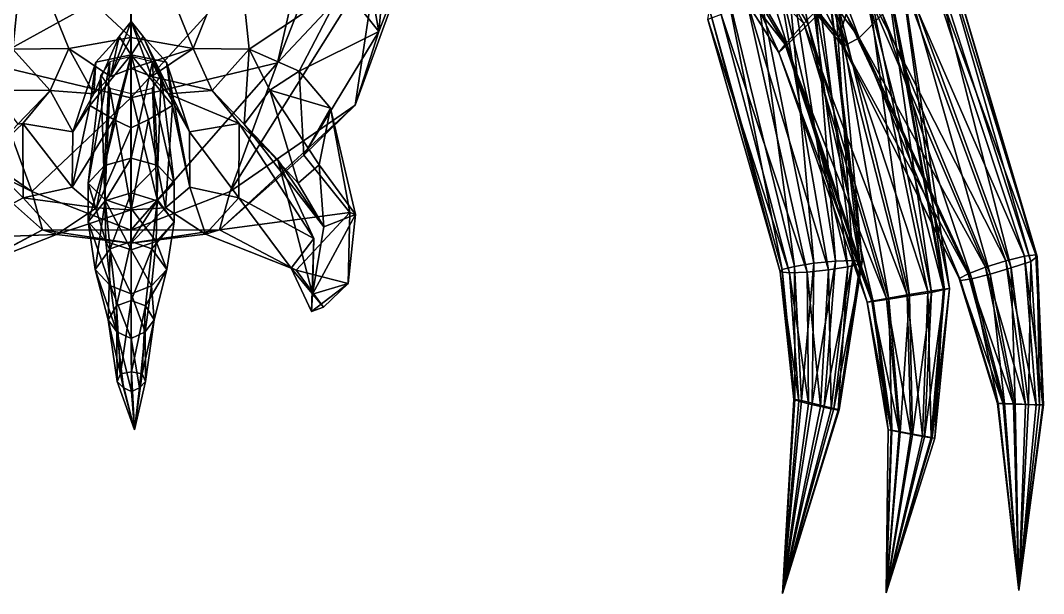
# Model space of a CAD drawing. Extents: x -86 to 86, y 0 to 86.
# Drawn here: x -5.8 to 47.6, y 0 to 30 of the extents above; entities that cross this region are included whole.
import ezdxf

# ---------------------------------------------------------------- set-up
doc = ezdxf.new("R2010")
doc.units = 0

msp = doc.modelspace()

# ---------------------------------------------------------------- linework, layer by layer
at = {"color": 1}
for points in [[(9.627594, 36.504295, 11.894981), (14.412962, 45.040665, 18.032032), (7.639225, 27.75444, 26.307945)], [(14.412962, 45.040665, 18.032032), (12.859717, 33.324265, 31.478386), (7.639225, 27.75444, 26.307945)], [(-7.64535, 27.754784, 26.308624), (-9.635082, 36.505661, 11.895325), (-0.003063, 31.98484, 10.022373)], [(-0.007829, 29.071396, 55.172684), (-0.005105, 36.517235, 55.363007), (-5.581054, 34.253761, 54.350777)], [(-0.005105, 36.517235, 55.363007), (-0.007829, 29.071396, 55.172684), (3.233486, 28.500763, 53.782524)], [(-0.003063, 31.98484, 10.022373), (9.627594, 36.504295, 11.894981), (-0.006468, 25.92337, 24.383583)], [(9.627594, 36.504295, 11.894981), (7.639225, 27.75444, 26.307945), (-0.006468, 25.92337, 24.383583)], [(5.56131, 34.253761, 54.352142), (-0.005105, 36.517235, 55.363007), (3.233486, 28.500763, 53.782524)], [(35.334694, 29.773438, -10.058725), (32.289234, 34.876465, -10.662388), (33.809944, 36.825829, -10.706649)], [(36.779339, 31.267044, -10.468316), (35.334694, 29.773438, -10.058725), (33.809944, 36.825829, -10.706649)], [(12.859717, 33.324265, 31.478386), (15.427236, 35.783508, 40.333786), (11.697679, 25.5383, 39.763153)], [(15.427236, 35.783508, 40.333786), (12.936324, 29.394165, 45.969658), (11.697679, 25.5383, 39.763153)], [(15.427236, 35.783508, 40.333786), (13.479382, 35.177124, 46.034348), (12.936324, 29.394165, 45.969658)], [(37.678604, 17.427895, -27.608332), (35.353214, 35.496956, -26.266121), (36.451328, 35.804855, -24.64559)], [(38.15456, 17.376736, -26.653549), (36.451328, 35.804855, -24.64559), (36.005219, 35.22718, -23.028059)], [(38.15456, 17.376736, -26.653549), (37.678604, 17.427895, -27.608332), (36.451328, 35.804855, -24.64559)], [(36.774094, 17.400002, -28.479265), (34.082767, 34.609283, -27.668501), (35.353214, 35.496956, -26.266121)], [(37.678604, 17.427895, -27.608332), (36.774094, 17.400002, -28.479265), (35.353214, 35.496956, -26.266121)], [(47.22522, 17.733818, 15.263123), (42.011753, 35.518158, 13.512199), (40.903469, 34.944229, 14.773724)], [(47.293747, 17.640167, 14.201384), (41.940067, 34.914597, 11.626102), (42.011753, 35.518158, 13.512199)], [(47.22522, 17.733818, 15.263123), (47.293747, 17.640167, 14.201384), (42.011753, 35.518158, 13.512199)], [(13.479382, 35.177124, 46.034348), (12.303383, 32.853043, 47.25325), (12.936324, 29.394165, 45.969658)], [(35.110001, 29.811394, -4.296537), (32.268238, 34.993057, -4.196097), (31.194397, 33.599106, -5.492283)], [(34.25095, 28.684776, -8.874556), (31.373869, 33.639877, -9.254866), (32.289234, 34.876465, -10.662388)], [(35.110001, 29.811394, -4.296537), (36.514576, 31.293633, -3.502551), (32.268238, 34.993057, -4.196097)], [(35.334694, 29.773438, -10.058725), (34.25095, 28.684776, -8.874556), (32.289234, 34.876465, -10.662388)], [(38.012318, 29.058861, 10.31241), (34.701954, 33.534279, 8.902645), (35.804432, 34.892586, 7.767874)], [(38.058716, 17.256302, -25.597281), (36.005219, 35.22718, -23.028059), (35.164825, 34.062515, -21.611168)], [(39.229656, 30.295746, 9.446312), (38.012318, 29.058861, 10.31241), (35.804432, 34.892586, 7.767874)], [(38.058716, 17.256302, -25.597281), (38.15456, 17.376736, -26.653549), (36.005219, 35.22718, -23.028059)], [(46.629433, 17.649612, 16.144794), (40.903469, 34.944229, 14.773724), (39.648521, 33.706627, 15.755428)], [(46.629433, 17.649612, 16.144794), (47.22522, 17.733818, 15.263123), (40.903469, 34.944229, 14.773724)], [(46.967236, 17.38707, 13.015308), (41.698444, 33.720123, 9.928019), (41.940067, 34.914597, 11.626102)], [(47.293747, 17.640167, 14.201384), (46.967236, 17.38707, 13.015308), (41.940067, 34.914597, 11.626102)], [(-11.100824, 31.7397, 52.257202), (-6.178927, 28.462631, 52.511536), (-5.581054, 34.253761, 54.350777)], [(-6.178927, 28.462631, 52.511536), (-3.241655, 28.500084, 53.78627), (-5.581054, 34.253761, 54.350777)], [(-3.241655, 28.500084, 53.78627), (-0.007829, 29.071396, 55.172684), (-5.581054, 34.253761, 54.350777)], [(5.56131, 34.253761, 54.352142), (3.233486, 28.500763, 53.782524), (6.167695, 28.46093, 52.512894)], [(5.56131, 34.253761, 54.352142), (6.167695, 28.46093, 52.512894), (11.065417, 31.737656, 52.25209)], [(35.636467, 17.284431, -28.32688), (32.465412, 33.166695, -27.602396), (34.082767, 34.609283, -27.668501)], [(36.774094, 17.400002, -28.479265), (35.636467, 17.284431, -28.32688), (34.082767, 34.609283, -27.668501)], [(42.722118, 15.96793, -6.833752), (39.913616, 34.369522, -6.983901), (39.145348, 33.90403, -5.453469)], [(42.466076, 15.911507, -7.869134), (39.211216, 33.864227, -8.766625), (39.913616, 34.369522, -6.983901)], [(42.722118, 15.96793, -6.833752), (42.466076, 15.911507, -7.869134), (39.913616, 34.369522, -6.983901)], [(37.418777, 17.097298, -24.716274), (35.164825, 34.062515, -21.611168), (33.709816, 32.547554, -20.771526)], [(37.418777, 17.097298, -24.716274), (38.058716, 17.256302, -25.597281), (35.164825, 34.062515, -21.611168)], [(42.401119, 15.930763, -5.816414), (39.145348, 33.90403, -5.453469), (38.059361, 32.814987, -4.14775)], [(45.664829, 17.409306, 16.616777), (39.648521, 33.706627, 15.755428), (38.213875, 31.973648, 15.991493)], [(41.776886, 15.758598, -8.907922), (38.315117, 32.790405, -10.319869), (39.211216, 33.864227, -8.766625)], [(42.401119, 15.930763, -5.816414), (42.722118, 15.96793, -6.833752), (39.145348, 33.90403, -5.453469)], [(42.466076, 15.911507, -7.869134), (41.776886, 15.758598, -8.907922), (39.211216, 33.864227, -8.766625)], [(45.664829, 17.409306, 16.616777), (46.629433, 17.649612, 16.144794), (39.648521, 33.706627, 15.755428)], [(45.939865, 17.052505, 12.611134), (40.504635, 31.986488, 9.407804), (41.698444, 33.720123, 9.928019)], [(46.967236, 17.38707, 13.015308), (45.939865, 17.052505, 12.611134), (41.698444, 33.720123, 9.928019)], [(7.639225, 27.75444, 26.307945), (12.859717, 33.324265, 31.478386), (5.170444, 21.025993, 35.488152)], [(12.859717, 33.324265, 31.478386), (11.697679, 25.5383, 39.763153), (5.170444, 21.025993, 35.488152)], [(33.81673, 28.297333, -7.234831), (30.826031, 32.991547, -7.426178), (31.373869, 33.639877, -9.254866)], [(34.146652, 28.716263, -5.579104), (31.194397, 33.599106, -5.492283), (30.826031, 32.991547, -7.426178)], [(34.622059, 17.125858, -27.825207), (31.058855, 31.697678, -27.01145), (32.465412, 33.166695, -27.602396)], [(34.146652, 28.716263, -5.579104), (35.110001, 29.811394, -4.296537), (31.194397, 33.599106, -5.492283)], [(34.25095, 28.684776, -8.874556), (33.81673, 28.297333, -7.234831), (31.373869, 33.639877, -9.254866)], [(35.636467, 17.284431, -28.32688), (34.622059, 17.125858, -27.825207), (32.465412, 33.166695, -27.602396)], [(36.945724, 29.074585, 13.432348), (33.437904, 33.467422, 12.450687), (33.740795, 32.812088, 10.521034)], [(36.945724, 29.074585, 13.432348), (37.32708, 30.300079, 14.890108), (33.437904, 33.467422, 12.450687)], [(37.176991, 28.611496, 11.771671), (33.740795, 32.812088, 10.521034), (34.701954, 33.534279, 8.902645)], [(38.012318, 29.058861, 10.31241), (37.176991, 28.611496, 11.771671), (34.701954, 33.534279, 8.902645)], [(12.936324, 29.394165, 45.969658), (12.303383, 32.853043, 47.25325), (11.065417, 31.737656, 52.25209)], [(33.81673, 28.297333, -7.234831), (34.146652, 28.716263, -5.579104), (30.826031, 32.991547, -7.426178)], [(37.176991, 28.611496, 11.771671), (36.945724, 29.074585, 13.432348), (33.740795, 32.812088, 10.521034)], [(41.589756, 15.809048, -5.083033), (38.059361, 32.814987, -4.14775), (36.514576, 31.293633, -3.502551)], [(40.638878, 15.590397, -8.994061), (36.779339, 31.267044, -10.468316), (38.315117, 32.790405, -10.319869)], [(41.589756, 15.809048, -5.083033), (42.401119, 15.930763, -5.816414), (38.059361, 32.814987, -4.14775)], [(41.776886, 15.758598, -8.907922), (40.638878, 15.590397, -8.994061), (38.315117, 32.790405, -10.319869)], [(36.399971, 16.9422, -24.261278), (33.709816, 32.547554, -20.771526), (32.083637, 31.201614, -21.358267)], [(36.399971, 16.9422, -24.261278), (37.418777, 17.097298, -24.716274), (33.709816, 32.547554, -20.771526)], [(-0.006468, 25.92337, 24.383583), (-7.64535, 27.754784, 26.308624), (-0.003063, 31.98484, 10.022373)], [(11.065417, 31.737656, 52.25209), (6.167695, 28.46093, 52.512894), (8.780835, 27.314552, 48.28727)], [(12.936324, 29.394165, 45.969658), (11.065417, 31.737656, 52.25209), (8.780835, 27.314552, 48.28727)], [(33.976479, 16.961433, -26.952932), (30.194481, 30.544746, -25.713161), (31.058855, 31.697678, -27.01145)], [(34.622059, 17.125858, -27.825207), (33.976479, 16.961433, -26.952932), (31.058855, 31.697678, -27.01145)], [(44.591972, 17.075172, 16.536928), (38.213875, 31.973648, 15.991493), (37.32708, 30.300079, 14.890108)], [(44.591972, 17.075172, 16.536928), (45.664829, 17.409306, 16.616777), (38.213875, 31.973648, 15.991493)], [(44.847752, 16.718197, 12.574173), (39.229656, 30.295746, 9.446312), (40.504635, 31.986488, 9.407804)], [(45.939865, 17.052505, 12.611134), (44.847752, 16.718197, 12.574173), (40.504635, 31.986488, 9.407804)], [(35.281593, 16.829937, -24.341585), (32.083637, 31.201614, -21.358267), (30.804728, 30.269844, -22.484556)], [(35.281593, 16.829937, -24.341585), (36.399971, 16.9422, -24.261278), (32.083637, 31.201614, -21.358267)], [(40.502571, 15.633682, -4.845722), (36.514576, 31.293633, -3.502551), (35.110001, 29.811394, -4.296537)], [(39.545853, 15.415726, -8.710106), (35.334694, 29.773438, -10.058725), (36.779339, 31.267044, -10.468316)], [(40.502571, 15.633682, -4.845722), (41.589756, 15.809048, -5.083033), (36.514576, 31.293633, -3.502551)], [(40.638878, 15.590397, -8.994061), (39.545853, 15.415726, -8.710106), (36.779339, 31.267044, -10.468316)], [(33.885952, 16.839756, -25.893057), (30.10207, 30.021606, -24.056316), (30.194481, 30.544746, -25.713161)], [(33.976479, 16.961433, -26.952932), (33.885952, 16.839756, -25.893057), (30.194481, 30.544746, -25.713161)], [(-0.627833, 29.129623, 46.755814), (-0.00136, 29.908287, 48.135757), (-1.069769, 27.036041, 53.220741)], [(-0.004084, 27.458572, 53.483589), (-1.069769, 27.036041, 53.220741), (-0.00136, 29.908287, 48.135757)], [(-0.627833, 29.129623, 46.755814), (-0.00102, 28.165054, 42.095062), (-0.00136, 29.908287, 48.135757)], [(-0.00136, 29.908287, 48.135757), (1.065006, 27.036041, 53.221085), (-0.004084, 27.458572, 53.483589)], [(-0.00136, 29.908287, 48.135757), (-0.00102, 28.165054, 42.095062), (0.624772, 29.130302, 46.755814)], [(1.065006, 27.036041, 53.221085), (-0.00136, 29.908287, 48.135757), (1.943429, 26.130043, 51.40976)], [(-0.00136, 29.908287, 48.135757), (0.624772, 29.130302, 46.755814), (1.943429, 26.130043, 51.40976)], [(34.361305, 16.791348, -24.938578), (30.804728, 30.269844, -22.484556), (30.10207, 30.021606, -24.056316)], [(33.885952, 16.839756, -25.893057), (34.361305, 16.791348, -24.938578), (30.10207, 30.021606, -24.056316)], [(34.361305, 16.791348, -24.938578), (35.281593, 16.829937, -24.341585), (30.804728, 30.269844, -22.484556)], [(43.697735, 16.736065, 15.940968), (37.32708, 30.300079, 14.890108), (36.945724, 29.074585, 13.432348)], [(43.697735, 16.736065, 15.940968), (44.591972, 17.075172, 16.536928), (37.32708, 30.300079, 14.890108)], [(43.883556, 16.471016, 13.036667), (38.012318, 29.058861, 10.31241), (39.229656, 30.295746, 9.446312)], [(44.847752, 16.718197, 12.574173), (43.883556, 16.471016, 13.036667), (39.229656, 30.295746, 9.446312)], [(12.936324, 29.394165, 45.969658), (8.780835, 27.314552, 48.28727), (9.016102, 22.934006, 44.376236)], [(11.697679, 25.5383, 39.763153), (12.936324, 29.394165, 45.969658), (9.016102, 22.934006, 44.376236)], [(39.434349, 15.450459, -5.154191), (35.110001, 29.811394, -4.296537), (34.146652, 28.716263, -5.579104)], [(38.731117, 15.287563, -7.985917), (34.25095, 28.684776, -8.874556), (35.334694, 29.773438, -10.058725)], [(39.434349, 15.450459, -5.154191), (40.502571, 15.633682, -4.845722), (35.110001, 29.811394, -4.296537)], [(39.545853, 15.415726, -8.710106), (38.731117, 15.287563, -7.985917), (35.334694, 29.773438, -10.058725)], [(-3.241655, 28.500084, 53.78627), (-1.069769, 27.036041, 53.220741), (-0.007829, 29.071396, 55.172684)], [(-1.842986, 27.790878, 45.300629), (-0.627833, 29.129623, 46.755814), (-1.946831, 26.1297, 51.40976)], [(-1.946831, 26.1297, 51.40976), (-0.627833, 29.129623, 46.755814), (-1.069769, 27.036041, 53.220741)], [(-1.842986, 27.790878, 45.300629), (-0.00102, 28.165054, 42.095062), (-0.627833, 29.129623, 46.755814)], [(-1.069769, 27.036041, 53.220741), (-0.004084, 27.458572, 53.483589), (-0.007829, 29.071396, 55.172684)], [(-0.007829, 29.071396, 55.172684), (-0.004084, 27.458572, 53.483589), (3.233486, 28.500763, 53.782524)], [(0.624772, 29.130302, 46.755814), (-0.00102, 28.165054, 42.095062), (1.840606, 27.790878, 45.300629)], [(1.943429, 26.130043, 51.40976), (0.624772, 29.130302, 46.755814), (3.0418, 24.147461, 49.965126)], [(0.624772, 29.130302, 46.755814), (1.840606, 27.790878, 45.300629), (3.0418, 24.147461, 49.965126)], [(43.221367, 16.483047, 14.985001), (36.945724, 29.074585, 13.432348), (37.176991, 28.611496, 11.771671)], [(43.221367, 16.483047, 14.985001), (43.697735, 16.736065, 15.940968), (36.945724, 29.074585, 13.432348)], [(43.290665, 16.386841, 13.924208), (37.176991, 28.611496, 11.771671), (38.012318, 29.058861, 10.31241)], [(43.883556, 16.471016, 13.036667), (43.290665, 16.386841, 13.924208), (38.012318, 29.058861, 10.31241)], [(-6.178927, 28.462631, 52.511536), (-7.249038, 26.326492, 53.634079), (-4.229031, 26.303001, 52.514938)], [(-6.178927, 28.462631, 52.511536), (-4.229031, 26.303001, 52.514938), (-3.241655, 28.500084, 53.78627)], [(-4.229031, 26.303001, 52.514938), (-1.946831, 26.1297, 51.40976), (-3.241655, 28.500084, 53.78627)], [(-1.946831, 26.1297, 51.40976), (-1.069769, 27.036041, 53.220741), (-3.241655, 28.500084, 53.78627)], [(-0.004084, 27.458572, 53.483589), (1.065006, 27.036041, 53.221085), (3.233486, 28.500763, 53.782524)], [(3.233486, 28.500763, 53.782524), (1.065006, 27.036041, 53.221085), (4.223586, 26.302322, 52.513237)], [(3.233486, 28.500763, 53.782524), (4.223586, 26.302322, 52.513237), (6.167695, 28.46093, 52.512894)], [(4.223586, 26.302322, 52.513237), (5.900082, 24.556709, 53.280327), (6.167695, 28.46093, 52.512894)], [(5.900082, 24.556709, 53.280327), (7.241551, 26.326836, 53.634758), (6.167695, 28.46093, 52.512894)], [(6.167695, 28.46093, 52.512894), (7.241551, 26.326836, 53.634758), (8.780835, 27.314552, 48.28727)], [(38.669975, 15.308868, -5.929111), (34.146652, 28.716263, -5.579104), (33.81673, 28.297333, -7.234831)], [(38.414558, 15.249767, -6.963813), (33.81673, 28.297333, -7.234831), (34.25095, 28.684776, -8.874556)], [(38.669975, 15.308868, -5.929111), (39.434349, 15.450459, -5.154191), (34.146652, 28.716263, -5.579104)], [(38.731117, 15.287563, -7.985917), (38.414558, 15.249767, -6.963813), (34.25095, 28.684776, -8.874556)], [(43.290665, 16.386841, 13.924208), (43.221367, 16.483047, 14.985001), (37.176991, 28.611496, 11.771671)], [(-3.049287, 24.14576, 49.96785), (-1.842986, 27.790878, 45.300629), (-1.946831, 26.1297, 51.40976)], [(-2.154861, 25.528763, 43.906387), (-1.842986, 27.790878, 45.300629), (-3.049287, 24.14576, 49.96785)], [(-1.579801, 27.116402, 42.634373), (-2.247471, 21.473038, 49.436371), (-1.117777, 27.800072, 43.517223)], [(-2.247471, 21.473038, 49.436371), (-1.396626, 22.389252, 50.527592), (-1.117777, 27.800072, 43.517223)], [(-0.908044, 24.801514, 42.477753), (-0.00102, 28.165054, 42.095062), (-2.154861, 25.528763, 43.906387)], [(-2.154861, 25.528763, 43.906387), (-0.00102, 28.165054, 42.095062), (-1.842986, 27.790878, 45.300629)], [(-1.117777, 27.800072, 43.517223), (-1.396626, 22.389252, 50.527592), (-0.000681, 28.083344, 43.882214)], [(-1.396626, 22.389252, 50.527592), (-0.002724, 22.771606, 50.975998), (-0.000681, 28.083344, 43.882214)], [(-0.000679, 24.352768, 42.162476), (-0.00102, 28.165054, 42.095062), (-0.908044, 24.801514, 42.477753)], [(-0.000681, 28.083344, 43.882214), (-0.002724, 22.771606, 50.975998), (1.116075, 27.800072, 43.517223)], [(-0.002724, 22.771606, 50.975998), (1.393902, 22.389252, 50.527592), (1.116075, 27.800072, 43.517223)], [(0.905663, 24.801514, 42.477753), (-0.00102, 28.165054, 42.095062), (-0.000679, 24.352768, 42.162476)], [(2.153161, 25.528763, 43.906387), (-0.00102, 28.165054, 42.095062), (0.905663, 24.801514, 42.477753)], [(1.840606, 27.790878, 45.300629), (-0.00102, 28.165054, 42.095062), (2.153161, 25.528763, 43.906387)], [(1.116075, 27.800072, 43.517223), (1.393902, 22.389252, 50.527592), (1.577758, 27.116402, 42.634373)], [(3.0418, 24.147461, 49.965126), (1.840606, 27.790878, 45.300629), (3.069378, 21.259216, 47.431999)], [(1.840606, 27.790878, 45.300629), (2.153161, 25.528763, 43.906387), (3.069378, 21.259216, 47.431999)], [(38.414558, 15.249767, -6.963813), (38.669975, 15.308868, -5.929111), (33.81673, 28.297333, -7.234831)], [(-5.17589, 21.02565, 35.487473), (-11.704825, 25.54068, 39.765533), (-7.64535, 27.754784, 26.308624)], [(-5.17589, 21.02565, 35.487473), (-7.64535, 27.754784, 26.308624), (-0.006468, 25.92337, 24.383583)], [(-0.006468, 25.92337, 24.383583), (7.639225, 27.75444, 26.307945), (-0.010213, 19.015152, 32.893738)], [(7.639225, 27.75444, 26.307945), (5.170444, 21.025993, 35.488152), (-0.010213, 19.015152, 32.893738)], [(7.241551, 26.326836, 53.634758), (10.415792, 25.382355, 51.141121), (8.780835, 27.314552, 48.28727)], [(8.780835, 27.314552, 48.28727), (10.415792, 25.382355, 51.141121), (9.016102, 22.934006, 44.376236)], [(-1.368366, 20.618446, 48.415287), (-2.247471, 21.473038, 49.436371), (-1.579801, 27.116402, 42.634373)], [(-1.117777, 26.432724, 41.751522), (-1.368366, 20.618446, 48.415287), (-1.579801, 27.116402, 42.634373)], [(1.065006, 27.036041, 53.221085), (1.943429, 26.130043, 51.40976), (4.223586, 26.302322, 52.513237)], [(1.577758, 27.116402, 42.634373), (2.245769, 21.473038, 49.436371), (1.116075, 26.432724, 41.751522)], [(1.393902, 22.389252, 50.527592), (2.245769, 21.473038, 49.436371), (1.577758, 27.116402, 42.634373)], [(-7.249038, 26.326492, 53.634079), (-5.904505, 24.556366, 53.280663), (-4.229031, 26.303001, 52.514938)], [(-4.229031, 26.303001, 52.514938), (-5.904505, 24.556366, 53.280663), (-5.645744, 24.582588, 49.751648)], [(-5.645744, 24.582588, 49.751648), (-3.049287, 24.14576, 49.96785), (-4.229031, 26.303001, 52.514938)], [(-3.049287, 24.14576, 49.96785), (-1.946831, 26.1297, 51.40976), (-4.229031, 26.303001, 52.514938)], [(-0.003405, 20.143486, 47.88517), (-1.368366, 20.618446, 48.415287), (-1.117777, 26.432724, 41.751522)], [(-0.000681, 26.149796, 41.386196), (-0.003405, 20.143486, 47.88517), (-1.117777, 26.432724, 41.751522)], [(1.116075, 26.432724, 41.751522), (1.366664, 20.618446, 48.415287), (-0.000681, 26.149796, 41.386196)], [(2.245769, 21.473038, 49.436371), (1.366664, 20.618446, 48.415287), (1.116075, 26.432724, 41.751522)], [(4.223586, 26.302322, 52.513237), (1.943429, 26.130043, 51.40976), (5.642343, 24.582245, 49.751648)], [(5.642343, 24.582245, 49.751648), (7.660674, 22.694656, 51.618469), (4.223586, 26.302322, 52.513237)], [(7.660674, 22.694656, 51.618469), (5.900082, 24.556709, 53.280327), (4.223586, 26.302322, 52.513237)], [(5.900082, 24.556709, 53.280327), (8.728061, 21.461456, 55.997993), (7.241551, 26.326836, 53.634758)], [(8.728061, 21.461456, 55.997993), (9.816217, 22.41819, 56.347321), (7.241551, 26.326836, 53.634758)], [(7.241551, 26.326836, 53.634758), (9.816217, 22.41819, 56.347321), (10.415792, 25.382355, 51.141121)], [(-0.010213, 19.015152, 32.893738), (-5.17589, 21.02565, 35.487473), (-0.006468, 25.92337, 24.383583)], [(1.366664, 20.618446, 48.415287), (-0.003405, 20.143486, 47.88517), (-0.000681, 26.149796, 41.386196)], [(1.943429, 26.130043, 51.40976), (3.0418, 24.147461, 49.965126), (5.642343, 24.582245, 49.751648)], [(-9.032102, 22.934006, 44.375557), (-11.704825, 25.54068, 39.765533), (-5.17589, 21.02565, 35.487473)], [(-0.908044, 24.801514, 42.477753), (-2.154861, 25.528763, 43.906387), (-3.072099, 21.25547, 47.43676)], [(-3.072099, 21.25547, 47.43676), (-2.154861, 25.528763, 43.906387), (-3.049287, 24.14576, 49.96785)], [(2.153161, 25.528763, 43.906387), (0.905663, 24.801514, 42.477753), (1.800429, 20.186382, 45.601265)], [(3.069378, 21.259216, 47.431999), (2.153161, 25.528763, 43.906387), (1.800429, 20.186382, 45.601265)], [(5.170444, 21.025993, 35.488152), (11.697679, 25.5383, 39.763153), (4.617855, 19.032852, 41.418541)], [(11.697679, 25.5383, 39.763153), (9.016102, 22.934006, 44.376236), (4.617855, 19.032852, 41.418541)], [(10.415792, 25.382355, 51.141121), (11.409297, 19.932388, 47.752724), (9.016102, 22.934006, 44.376236)], [(9.816217, 22.41819, 56.347321), (11.714022, 19.824455, 55.955093), (10.415792, 25.382355, 51.141121)], [(10.415792, 25.382355, 51.141121), (11.714022, 19.824455, 55.955093), (11.409297, 19.932388, 47.752724)], [(-5.904505, 24.556366, 53.280663), (-7.663395, 22.693977, 51.618813), (-5.645744, 24.582588, 49.751648)], [(-5.645744, 24.582588, 49.751648), (-7.663395, 22.693977, 51.618813), (-5.625316, 20.710712, 47.306023)], [(-5.625316, 20.710712, 47.306023), (-3.072099, 21.25547, 47.43676), (-5.645744, 24.582588, 49.751648)], [(-3.072099, 21.25547, 47.43676), (-3.049287, 24.14576, 49.96785), (-5.645744, 24.582588, 49.751648)], [(-1.805534, 20.18536, 45.601944), (-0.908044, 24.801514, 42.477753), (-3.072099, 21.25547, 47.43676)], [(-0.000679, 24.352768, 42.162476), (-0.908044, 24.801514, 42.477753), (-1.805534, 20.18536, 45.601944)], [(1.800429, 20.186382, 45.601265), (0.905663, 24.801514, 42.477753), (-0.001701, 20.081177, 45.388809)], [(0.905663, 24.801514, 42.477753), (-0.000679, 24.352768, 42.162476), (-0.001701, 20.081177, 45.388809)], [(5.642343, 24.582245, 49.751648), (3.0418, 24.147461, 49.965126), (5.617487, 20.708672, 47.306702)], [(5.617487, 20.708672, 47.306702), (9.535326, 18.580364, 48.720695), (5.642343, 24.582245, 49.751648)], [(9.535326, 18.580364, 48.720695), (7.660674, 22.694656, 51.618469), (5.642343, 24.582245, 49.751648)], [(-0.001701, 20.081177, 45.388809), (-0.000679, 24.352768, 42.162476), (-1.805534, 20.18536, 45.601944)], [(3.0418, 24.147461, 49.965126), (3.069378, 21.259216, 47.431999), (5.617487, 20.708672, 47.306702)], [(7.660674, 22.694656, 51.618469), (10.058975, 19.18811, 56.170952), (5.900082, 24.556709, 53.280327)], [(10.058975, 19.18811, 56.170952), (8.728061, 21.461456, 55.997993), (5.900082, 24.556709, 53.280327)], [(-7.663395, 22.693977, 51.618813), (-9.548261, 18.578659, 48.71933), (-5.625316, 20.710712, 47.306023)], [(-4.629088, 19.032852, 41.417854), (-9.032102, 22.934006, 44.375557), (-5.17589, 21.02565, 35.487473)], [(-4.629088, 19.032852, 41.417854), (-8.623533, 16.922253, 46.509995), (-9.032102, 22.934006, 44.375557)], [(-1.396626, 22.389252, 50.527592), (-1.360536, 20.551373, 53.159462), (-0.002724, 22.771606, 50.975998)], [(-1.360536, 20.551373, 53.159462), (-0.001362, 20.956535, 53.483589), (-0.002724, 22.771606, 50.975998)], [(-0.002724, 22.771606, 50.975998), (-0.001362, 20.956535, 53.483589), (1.393902, 22.389252, 50.527592)], [(9.016102, 22.934006, 44.376236), (11.409297, 19.932388, 47.752724), (4.617855, 19.032852, 41.418541)], [(9.535326, 18.580364, 48.720695), (9.467912, 15.67918, 56.329277), (7.660674, 22.694656, 51.618469)], [(9.467912, 15.67918, 56.329277), (10.058975, 19.18811, 56.170952), (7.660674, 22.694656, 51.618469)], [(-2.247471, 21.473038, 49.436371), (-2.243726, 19.44313, 52.324615), (-1.396626, 22.389252, 50.527592)], [(-2.243726, 19.44313, 52.324615), (-1.360536, 20.551373, 53.159462), (-1.396626, 22.389252, 50.527592)], [(-0.001362, 20.956535, 53.483589), (1.357471, 20.551373, 53.159462), (1.393902, 22.389252, 50.527592)], [(1.393902, 22.389252, 50.527592), (1.357471, 20.551373, 53.159462), (2.245769, 21.473038, 49.436371)], [(9.816217, 22.41819, 56.347321), (8.728061, 21.461456, 55.997993), (10.058975, 19.18811, 56.170952)], [(11.714022, 19.824455, 55.955093), (9.816217, 22.41819, 56.347321), (10.058975, 19.18811, 56.170952)], [(-1.368366, 20.618446, 48.415287), (-1.316274, 18.428173, 51.492496), (-2.247471, 21.473038, 49.436371)], [(-1.316274, 18.428173, 51.492496), (-2.243726, 19.44313, 52.324615), (-2.247471, 21.473038, 49.436371)], [(1.357471, 20.551373, 53.159462), (2.241683, 19.44313, 52.324615), (2.245769, 21.473038, 49.436371)], [(2.245769, 21.473038, 49.436371), (2.241683, 19.44313, 52.324615), (1.366664, 20.618446, 48.415287)], [(-1.805534, 20.18536, 45.601944), (-3.072099, 21.25547, 47.43676), (-5.625316, 20.710712, 47.306023)], [(-4.629088, 19.032852, 41.417854), (-5.17589, 21.02565, 35.487473), (-0.010213, 19.015152, 32.893738)], [(-1.360536, 20.551373, 53.159462), (-1.085092, 18.035267, 57.625465), (-0.001362, 20.956535, 53.483589)], [(-1.085092, 18.035267, 57.625465), (-0.001021, 18.429535, 57.817146), (-0.001362, 20.956535, 53.483589)], [(-0.010213, 19.015152, 32.893738), (5.170444, 21.025993, 35.488152), (4.617855, 19.032852, 41.418541)], [(-0.001362, 20.956535, 53.483589), (-0.001021, 18.429535, 57.817146), (1.357471, 20.551373, 53.159462)], [(3.069378, 21.259216, 47.431999), (1.800429, 20.186382, 45.601265), (3.890261, 18.798267, 45.041183)], [(5.617487, 20.708672, 47.306702), (3.069378, 21.259216, 47.431999), (3.890261, 18.798267, 45.041183)], [(-5.625316, 20.710712, 47.306023), (-9.548261, 18.578659, 48.71933), (-3.898771, 18.796227, 45.041183)], [(-3.898771, 18.796227, 45.041183), (-1.805534, 20.18536, 45.601944), (-5.625316, 20.710712, 47.306023)], [(-2.243726, 19.44313, 52.324615), (-1.869205, 16.964474, 57.134155), (-1.360536, 20.551373, 53.159462)], [(-1.869205, 16.964474, 57.134155), (-1.085092, 18.035267, 57.625465), (-1.360536, 20.551373, 53.159462)], [(-0.003405, 20.143486, 47.88517), (-0.002043, 17.98011, 51.143169), (-1.368366, 20.618446, 48.415287)], [(-0.002043, 17.98011, 51.143169), (-1.316274, 18.428173, 51.492496), (-1.368366, 20.618446, 48.415287)], [(1.366664, 20.618446, 48.415287), (1.314231, 18.428173, 51.492496), (-0.003405, 20.143486, 47.88517)], [(-0.001021, 18.429535, 57.817146), (1.082708, 18.035606, 57.625465), (1.357471, 20.551373, 53.159462)], [(1.357471, 20.551373, 53.159462), (1.082708, 18.035606, 57.625465), (2.241683, 19.44313, 52.324615)], [(2.241683, 19.44313, 52.324615), (1.314231, 18.428173, 51.492496), (1.366664, 20.618446, 48.415287)], [(3.890261, 18.798267, 45.041183), (8.359668, 17.028141, 47.524605), (5.617487, 20.708672, 47.306702)], [(8.359668, 17.028141, 47.524605), (9.535326, 18.580364, 48.720695), (5.617487, 20.708672, 47.306702)], [(-0.001701, 20.081177, 45.388809), (-1.805534, 20.18536, 45.601944), (-3.898771, 18.796227, 45.041183)], [(-0.007149, 18.333858, 44.055855), (-0.001701, 20.081177, 45.388809), (-3.898771, 18.796227, 45.041183)], [(3.890261, 18.798267, 45.041183), (1.800429, 20.186382, 45.601265), (-0.007149, 18.333858, 44.055855)], [(1.800429, 20.186382, 45.601265), (-0.001701, 20.081177, 45.388809), (-0.007149, 18.333858, 44.055855)], [(1.314231, 18.428173, 51.492496), (-0.002043, 17.98011, 51.143169), (-0.003405, 20.143486, 47.88517)], [(11.409297, 19.932388, 47.752724), (8.611959, 16.925999, 46.513397), (4.617855, 19.032852, 41.418541)], [(11.409297, 19.932388, 47.752724), (11.323837, 16.236538, 55.949982), (8.611959, 16.925999, 46.513397)], [(11.323837, 16.236538, 55.949982), (11.714022, 19.824455, 55.955093), (9.467912, 15.67918, 56.329277)], [(11.714022, 19.824455, 55.955093), (10.058975, 19.18811, 56.170952), (9.467912, 15.67918, 56.329277)], [(11.714022, 19.824455, 55.955093), (11.323837, 16.236538, 55.949982), (11.409297, 19.932388, 47.752724)], [(-1.316274, 18.428173, 51.492496), (-1.068409, 16.102394, 56.684731), (-2.243726, 19.44313, 52.324615)], [(-1.068409, 16.102394, 56.684731), (-1.869205, 16.964474, 57.134155), (-2.243726, 19.44313, 52.324615)], [(1.082708, 18.035606, 57.625465), (1.86614, 16.964474, 57.134155), (2.241683, 19.44313, 52.324615)], [(2.241683, 19.44313, 52.324615), (1.86614, 16.964474, 57.134155), (1.314231, 18.428173, 51.492496)], [(-9.548261, 18.578659, 48.71933), (-8.370902, 17.025078, 47.52256), (-3.898771, 18.796227, 45.041183)], [(-8.370902, 17.025078, 47.52256), (-8.623533, 16.922253, 46.509995), (-4.629088, 19.032852, 41.417854)], [(-3.898771, 18.796227, 45.041183), (-8.370902, 17.025078, 47.52256), (-4.629088, 19.032852, 41.417854)], [(-3.898771, 18.796227, 45.041183), (-4.629088, 19.032852, 41.417854), (-0.007149, 18.333858, 44.055855)], [(-4.629088, 19.032852, 41.417854), (-0.010213, 19.015152, 32.893738), (-0.007149, 18.333858, 44.055855)], [(-0.007149, 18.333858, 44.055855), (-0.010213, 19.015152, 32.893738), (4.617855, 19.032852, 41.418541)], [(-0.007149, 18.333858, 44.055855), (4.617855, 19.032852, 41.418541), (3.890261, 18.798267, 45.041183)], [(4.617855, 19.032852, 41.418541), (8.611959, 16.925999, 46.513397), (3.890261, 18.798267, 45.041183)], [(8.611959, 16.925999, 46.513397), (8.359668, 17.028141, 47.524605), (3.890261, 18.798267, 45.041183)], [(-0.002043, 17.98011, 51.143169), (-0.001702, 15.696888, 56.487938), (-1.316274, 18.428173, 51.492496)], [(-0.001702, 15.696888, 56.487938), (-1.068409, 16.102394, 56.684731), (-1.316274, 18.428173, 51.492496)], [(-1.085092, 18.035267, 57.625465), (-0.759939, 15.061562, 64.051239), (-0.001021, 18.429535, 57.817146)], [(-0.759939, 15.061562, 64.051239), (-0.001362, 15.344498, 64.189804), (-0.001021, 18.429535, 57.817146)], [(1.314231, 18.428173, 51.492496), (1.066366, 16.102394, 56.684731), (-0.002043, 17.98011, 51.143169)], [(-0.001021, 18.429535, 57.817146), (-0.001362, 15.344498, 64.189804), (1.082708, 18.035606, 57.625465)], [(1.86614, 16.964474, 57.134155), (1.066366, 16.102394, 56.684731), (1.314231, 18.428173, 51.492496)], [(8.359668, 17.028141, 47.524605), (9.412074, 14.763985, 54.184624), (9.535326, 18.580364, 48.720695)], [(9.412074, 14.763985, 54.184624), (9.467912, 15.67918, 56.329277), (9.535326, 18.580364, 48.720695)], [(-1.869205, 16.964474, 57.134155), (-1.202215, 14.33567, 63.705986), (-1.085092, 18.035267, 57.625465)], [(-1.202215, 14.33567, 63.705986), (-0.759939, 15.061562, 64.051239), (-1.085092, 18.035267, 57.625465)], [(1.066366, 16.102394, 56.684731), (-0.001702, 15.696888, 56.487938), (-0.002043, 17.98011, 51.143169)], [(-0.001362, 15.344498, 64.189804), (0.757215, 15.061905, 64.051239), (1.082708, 18.035606, 57.625465)], [(1.082708, 18.035606, 57.625465), (0.757215, 15.061905, 64.051239), (1.86614, 16.964474, 57.134155)], [(47.24865, 9.895298, 15.89797), (46.629433, 17.649612, 16.144794), (45.664829, 17.409306, 16.616777)], [(47.586502, 9.886768, 15.412386), (47.22522, 17.733818, 15.263123), (46.629433, 17.649612, 16.144794)], [(47.24865, 9.895298, 15.89797), (47.586502, 9.886768, 15.412386), (46.629433, 17.649612, 16.144794)], [(47.41024, 9.88213, 14.121288), (46.967236, 17.38707, 13.015308), (47.293747, 17.640167, 14.201384)], [(47.586502, 9.886768, 15.412386), (47.627865, 9.886276, 14.788448), (47.22522, 17.733818, 15.263123)], [(47.627865, 9.886276, 14.788448), (47.293747, 17.640167, 14.201384), (47.22522, 17.733818, 15.263123)], [(47.627865, 9.886276, 14.788448), (47.41024, 9.88213, 14.121288), (47.293747, 17.640167, 14.201384)], [(34.652294, 10.180069, -27.194883), (33.976479, 16.961433, -26.952932), (34.622059, 17.125858, -27.825207)], [(34.991608, 10.116253, -27.707151), (34.622059, 17.125858, -27.825207), (35.636467, 17.284431, -28.32688)], [(34.991608, 10.116253, -27.707151), (34.652294, 10.180069, -27.194883), (34.622059, 17.125858, -27.825207)], [(35.55534, 9.986717, -28.086376), (34.991608, 10.116253, -27.707151), (35.636467, 17.284431, -28.32688)], [(36.176212, 9.832943, -28.124716), (35.55534, 9.986717, -28.086376), (36.774094, 17.400002, -28.479265)], [(35.55534, 9.986717, -28.086376), (35.636467, 17.284431, -28.32688), (36.774094, 17.400002, -28.479265)], [(36.68605, 9.708351, -27.658859), (36.176212, 9.832943, -28.124716), (37.678604, 17.427895, -27.608332)], [(36.176212, 9.832943, -28.124716), (36.774094, 17.400002, -28.479265), (37.678604, 17.427895, -27.608332)], [(36.543007, 9.68256, -26.019333), (37.418777, 17.097298, -24.716274), (36.399971, 16.9422, -24.261278)], [(36.543007, 9.68256, -26.019333), (36.903835, 9.613926, -26.510567), (37.418777, 17.097298, -24.716274)], [(36.68605, 9.708351, -27.658859), (37.678604, 17.427895, -27.608332), (38.15456, 17.376736, -26.653549)], [(36.953831, 9.625095, -27.099958), (36.68605, 9.708351, -27.658859), (38.15456, 17.376736, -26.653549)], [(36.903835, 9.613926, -26.510567), (38.058716, 17.256302, -25.597281), (37.418777, 17.097298, -24.716274)], [(36.903835, 9.613926, -26.510567), (36.953831, 9.625095, -27.099958), (38.058716, 17.256302, -25.597281)], [(36.953831, 9.625095, -27.099958), (38.15456, 17.376736, -26.653549), (38.058716, 17.256302, -25.597281)], [(46.683899, 9.914364, 16.136524), (45.664829, 17.409306, 16.616777), (44.591972, 17.075172, 16.536928)], [(46.683899, 9.914364, 16.136524), (47.24865, 9.895298, 15.89797), (45.664829, 17.409306, 16.616777)], [(46.839737, 9.90942, 13.830803), (45.939865, 17.052505, 12.611134), (46.967236, 17.38707, 13.015308)], [(47.41024, 9.88213, 14.121288), (46.839737, 9.90942, 13.830803), (46.967236, 17.38707, 13.015308)], [(-1.068409, 16.102394, 56.684731), (-0.743936, 13.701706, 63.384926), (-1.869205, 16.964474, 57.134155)], [(-0.743936, 13.701706, 63.384926), (-1.202215, 14.33567, 63.705986), (-1.869205, 16.964474, 57.134155)], [(0.757215, 15.061905, 64.051239), (1.199151, 14.33567, 63.705986), (1.86614, 16.964474, 57.134155)], [(1.86614, 16.964474, 57.134155), (1.199151, 14.33567, 63.705986), (1.066366, 16.102394, 56.684731)], [(8.611959, 16.925999, 46.513397), (10.049442, 14.998573, 53.604118), (8.359668, 17.028141, 47.524605)], [(10.049442, 14.998573, 53.604118), (9.412074, 14.763985, 54.184624), (8.359668, 17.028141, 47.524605)], [(11.323837, 16.236538, 55.949982), (10.049442, 14.998573, 53.604118), (8.611959, 16.925999, 46.513397)], [(34.599293, 10.168972, -26.610071), (33.885952, 16.839756, -25.893057), (33.976479, 16.961433, -26.952932)], [(34.599293, 10.168972, -26.610071), (34.860729, 10.086151, -26.091057), (33.885952, 16.839756, -25.893057)], [(34.860729, 10.086151, -26.091057), (34.361305, 16.791348, -24.938578), (33.885952, 16.839756, -25.893057)], [(34.652294, 10.180069, -27.194883), (34.599293, 10.168972, -26.610071), (33.976479, 16.961433, -26.952932)], [(35.366642, 9.954033, -25.776737), (35.281593, 16.829937, -24.341585), (34.361305, 16.791348, -24.938578)], [(34.860729, 10.086151, -26.091057), (35.366642, 9.954033, -25.776737), (34.361305, 16.791348, -24.938578)], [(35.981312, 9.806786, -25.751068), (36.399971, 16.9422, -24.261278), (35.281593, 16.829937, -24.341585)], [(35.366642, 9.954033, -25.776737), (35.981312, 9.806786, -25.751068), (35.281593, 16.829937, -24.341585)], [(35.981312, 9.806786, -25.751068), (36.543007, 9.68256, -26.019333), (36.399971, 16.9422, -24.261278)], [(45.520302, 9.955135, 15.735563), (43.697735, 16.736065, 15.940968), (43.221367, 16.483047, 14.985001)], [(46.052303, 9.936188, 16.077295), (44.591972, 17.075172, 16.536928), (43.697735, 16.736065, 15.940968)], [(45.520302, 9.955135, 15.735563), (46.052303, 9.936188, 16.077295), (43.697735, 16.736065, 15.940968)], [(45.593372, 9.961327, 14.133331), (43.883556, 16.471016, 13.036667), (44.847752, 16.718197, 12.574173)], [(46.052303, 9.936188, 16.077295), (46.683899, 9.914364, 16.136524), (44.591972, 17.075172, 16.536928)], [(46.149704, 9.941586, 13.865501), (44.847752, 16.718197, 12.574173), (45.939865, 17.052505, 12.611134)], [(46.149704, 9.941586, 13.865501), (45.593372, 9.961327, 14.133331), (44.847752, 16.718197, 12.574173)], [(46.839737, 9.90942, 13.830803), (46.149704, 9.941586, 13.865501), (45.939865, 17.052505, 12.611134)], [(-0.001702, 15.696888, 56.487938), (-0.002383, 13.360214, 63.22422), (-1.068409, 16.102394, 56.684731)], [(-0.002383, 13.360214, 63.22422), (-0.743936, 13.701706, 63.384926), (-1.068409, 16.102394, 56.684731)], [(1.066366, 16.102394, 56.684731), (0.741553, 13.701027, 63.384926), (-0.001702, 15.696888, 56.487938)], [(1.199151, 14.33567, 63.705986), (0.741553, 13.701027, 63.384926), (1.066366, 16.102394, 56.684731)], [(10.049442, 14.998573, 53.604118), (11.323837, 16.236538, 55.949982), (9.412074, 14.763985, 54.184624)], [(11.323837, 16.236538, 55.949982), (9.467912, 15.67918, 56.329277), (9.412074, 14.763985, 54.184624)], [(45.228539, 9.966732, 15.199898), (43.221367, 16.483047, 14.985001), (43.290665, 16.386841, 13.924208)], [(45.228539, 9.966732, 15.199898), (45.520302, 9.955135, 15.735563), (43.221367, 16.483047, 14.985001)], [(45.255268, 9.96909, 14.613499), (43.290665, 16.386841, 13.924208), (43.883556, 16.471016, 13.036667)], [(45.255268, 9.96909, 14.613499), (45.228539, 9.966732, 15.199898), (43.290665, 16.386841, 13.924208)], [(45.593372, 9.961327, 14.133331), (45.255268, 9.96909, 14.613499), (43.883556, 16.471016, 13.036667)], [(0.741553, 13.701027, 63.384926), (-0.002383, 13.360214, 63.22422), (-0.001702, 15.696888, 56.487938)], [(40.695637, 8.386562, -5.712229), (40.502571, 15.633682, -4.845722), (39.434349, 15.450459, -5.154191)], [(40.148994, 8.473717, -7.855856), (39.545853, 15.415726, -8.710106), (40.638878, 15.590397, -8.994061)], [(40.786842, 8.345867, -8.090783), (40.148994, 8.473717, -7.855856), (40.638878, 15.590397, -8.994061)], [(41.3069, 8.27314, -5.840247), (41.589756, 15.809048, -5.083033), (40.502571, 15.633682, -4.845722)], [(40.695637, 8.386562, -5.712229), (41.3069, 8.27314, -5.840247), (40.502571, 15.633682, -4.845722)], [(40.786842, 8.345867, -8.090783), (40.638878, 15.590397, -8.994061), (41.776886, 15.758598, -8.907922)], [(41.406384, 8.225681, -7.979788), (40.786842, 8.345867, -8.090783), (41.776886, 15.758598, -8.907922)], [(41.3069, 8.27314, -5.840247), (41.769245, 8.184765, -6.233496), (41.589756, 15.809048, -5.083033)], [(41.805744, 8.170189, -7.405408), (41.406384, 8.225681, -7.979788), (42.466076, 15.911507, -7.869134)], [(41.406384, 8.225681, -7.979788), (41.776886, 15.758598, -8.907922), (42.466076, 15.911507, -7.869134)], [(41.769245, 8.184765, -6.233496), (42.401119, 15.930763, -5.816414), (41.589756, 15.809048, -5.083033)], [(41.769245, 8.184765, -6.233496), (41.947113, 8.149559, -6.79664), (42.401119, 15.930763, -5.816414)], [(41.947113, 8.149559, -6.79664), (41.805744, 8.170189, -7.405408), (42.722118, 15.96793, -6.833752)], [(41.805744, 8.170189, -7.405408), (42.466076, 15.911507, -7.869134), (42.722118, 15.96793, -6.833752)], [(41.947113, 8.149559, -6.79664), (42.722118, 15.96793, -6.833752), (42.401119, 15.930763, -5.816414)], [(-1.202215, 14.33567, 63.705986), (-0.726572, 11.121593, 69.528793), (-0.759939, 15.061562, 64.051239)], [(-0.759939, 15.061562, 64.051239), (-0.553611, 11.514839, 69.85054), (-0.001362, 15.344498, 64.189804)], [(-0.726572, 11.121593, 69.528793), (-0.553611, 11.514839, 69.85054), (-0.759939, 15.061562, 64.051239)], [(-0.553611, 11.514839, 69.85054), (0.024174, 11.6129, 69.928848), (-0.001362, 15.344498, 64.189804)], [(-0.001362, 15.344498, 64.189804), (0.024174, 11.6129, 69.928848), (0.757215, 15.061905, 64.051239)], [(0.024174, 11.6129, 69.928848), (0.58153, 11.513481, 69.849518), (0.757215, 15.061905, 64.051239)], [(0.757215, 15.061905, 64.051239), (0.58153, 11.513481, 69.849518), (1.199151, 14.33567, 63.705986)], [(39.667328, 8.571125, -6.310442), (38.669975, 15.308868, -5.929111), (38.414558, 15.249767, -6.963813)], [(39.523392, 8.595024, -6.879035), (38.414558, 15.249767, -6.963813), (38.731117, 15.287563, -7.985917)], [(39.523392, 8.595024, -6.879035), (39.667328, 8.571125, -6.310442), (38.414558, 15.249767, -6.963813)], [(40.096455, 8.49527, -5.883488), (39.434349, 15.450459, -5.154191), (38.669975, 15.308868, -5.929111)], [(39.667328, 8.571125, -6.310442), (40.096455, 8.49527, -5.883488), (38.669975, 15.308868, -5.929111)], [(39.703182, 8.560303, -7.437072), (38.731117, 15.287563, -7.985917), (39.545853, 15.415726, -8.710106)], [(39.703182, 8.560303, -7.437072), (39.523392, 8.595024, -6.879035), (38.731117, 15.287563, -7.985917)], [(40.096455, 8.49527, -5.883488), (40.695637, 8.386562, -5.712229), (39.434349, 15.450459, -5.154191)], [(40.148994, 8.473717, -7.855856), (39.703182, 8.560303, -7.437072), (39.545853, 15.415726, -8.710106)], [(-0.743936, 13.701706, 63.384926), (-0.402781, 10.783844, 69.226105), (-1.202215, 14.33567, 63.705986)], [(-0.402781, 10.783844, 69.226105), (-0.726572, 11.121593, 69.528793), (-1.202215, 14.33567, 63.705986)], [(0.58153, 11.513481, 69.849518), (0.749725, 11.120911, 69.528107), (1.199151, 14.33567, 63.705986)], [(1.199151, 14.33567, 63.705986), (0.749725, 11.120911, 69.528107), (0.741553, 13.701027, 63.384926)], [(-0.002383, 13.360214, 63.22422), (0.01464, 10.592495, 69.08107), (-0.743936, 13.701706, 63.384926)], [(0.01464, 10.592495, 69.08107), (-0.402781, 10.783844, 69.226105), (-0.743936, 13.701706, 63.384926)], [(0.741553, 13.701027, 63.384926), (0.432743, 10.783844, 69.226105), (-0.002383, 13.360214, 63.22422)], [(0.432743, 10.783844, 69.226105), (0.01464, 10.592495, 69.08107), (-0.002383, 13.360214, 63.22422)], [(0.749725, 11.120911, 69.528107), (0.432743, 10.783844, 69.226105), (0.741553, 13.701027, 63.384926)], [(0.169216, 8.594933, 72.126953), (-0.553611, 11.514839, 69.85054), (-0.726572, 11.121593, 69.528793)], [(0.169216, 8.594933, 72.126953), (0.024174, 11.6129, 69.928848), (-0.553611, 11.514839, 69.85054)], [(0.169216, 8.594933, 72.126953), (0.58153, 11.513481, 69.849518), (0.024174, 11.6129, 69.928848)], [(0.169216, 8.594933, 72.126953), (0.749725, 11.120911, 69.528107), (0.58153, 11.513481, 69.849518)], [(0.169216, 8.594933, 72.126953), (-0.726572, 11.121593, 69.528793), (-0.402781, 10.783844, 69.226105)], [(0.169216, 8.594933, 72.126953), (-0.402781, 10.783844, 69.226105), (0.01464, 10.592495, 69.08107)], [(0.169216, 8.594933, 72.126953), (0.01464, 10.592495, 69.08107), (0.432743, 10.783844, 69.226105)], [(0.169216, 8.594933, 72.126953), (0.432743, 10.783844, 69.226105), (0.749725, 11.120911, 69.528107)], [(34.599293, 10.168972, -26.610071), (34.652294, 10.180069, -27.194883), (34.008518, 0.041054, -27.178482)], [(34.652294, 10.180069, -27.194883), (34.991608, 10.116253, -27.707151), (34.008518, 0.041054, -27.178482)], [(34.860729, 10.086151, -26.091057), (34.599293, 10.168972, -26.610071), (34.008518, 0.041054, -27.178482)], [(34.991608, 10.116253, -27.707151), (35.55534, 9.986717, -28.086376), (34.008518, 0.041054, -27.178482)], [(35.366642, 9.954033, -25.776737), (34.860729, 10.086151, -26.091057), (34.008518, 0.041054, -27.178482)], [(35.55534, 9.986717, -28.086376), (36.176212, 9.832943, -28.124716), (34.008518, 0.041054, -27.178482)], [(35.981312, 9.806786, -25.751068), (35.366642, 9.954033, -25.776737), (34.008518, 0.041054, -27.178482)], [(36.176212, 9.832943, -28.124716), (36.68605, 9.708351, -27.658859), (34.008518, 0.041054, -27.178482)], [(36.543007, 9.68256, -26.019333), (35.981312, 9.806786, -25.751068), (34.008518, 0.041054, -27.178482)], [(36.68605, 9.708351, -27.658859), (36.953831, 9.625095, -27.099958), (34.008518, 0.041054, -27.178482)], [(36.903835, 9.613926, -26.510567), (36.543007, 9.68256, -26.019333), (34.008518, 0.041054, -27.178482)], [(36.953831, 9.625095, -27.099958), (36.903835, 9.613926, -26.510567), (34.008518, 0.041054, -27.178482)], [(45.228539, 9.966732, 15.199898), (45.255268, 9.96909, 14.613499), (46.337135, 0.195687, 14.864151)], [(45.520302, 9.955135, 15.735563), (45.228539, 9.966732, 15.199898), (46.337135, 0.195687, 14.864151)], [(45.255268, 9.96909, 14.613499), (45.593372, 9.961327, 14.133331), (46.337135, 0.195687, 14.864151)], [(46.052303, 9.936188, 16.077295), (45.520302, 9.955135, 15.735563), (46.337135, 0.195687, 14.864151)], [(45.593372, 9.961327, 14.133331), (46.149704, 9.941586, 13.865501), (46.337135, 0.195687, 14.864151)], [(46.683899, 9.914364, 16.136524), (46.052303, 9.936188, 16.077295), (46.337135, 0.195687, 14.864151)], [(46.149704, 9.941586, 13.865501), (46.839737, 9.90942, 13.830803), (46.337135, 0.195687, 14.864151)], [(47.24865, 9.895298, 15.89797), (46.683899, 9.914364, 16.136524), (46.337135, 0.195687, 14.864151)], [(46.839737, 9.90942, 13.830803), (47.41024, 9.88213, 14.121288), (46.337135, 0.195687, 14.864151)], [(47.586502, 9.886768, 15.412386), (47.24865, 9.895298, 15.89797), (46.337135, 0.195687, 14.864151)], [(47.627865, 9.886276, 14.788448), (47.586502, 9.886768, 15.412386), (46.337135, 0.195687, 14.864151)], [(47.41024, 9.88213, 14.121288), (47.627865, 9.886276, 14.788448), (46.337135, 0.195687, 14.864151)], [(39.667328, 8.571125, -6.310442), (39.523392, 8.595024, -6.879035), (39.420849, 0.080245, -6.955641)], [(39.523392, 8.595024, -6.879035), (39.703182, 8.560303, -7.437072), (39.420849, 0.080245, -6.955641)], [(40.096455, 8.49527, -5.883488), (39.667328, 8.571125, -6.310442), (39.420849, 0.080245, -6.955641)], [(39.703182, 8.560303, -7.437072), (40.148994, 8.473717, -7.855856), (39.420849, 0.080245, -6.955641)], [(40.695637, 8.386562, -5.712229), (40.096455, 8.49527, -5.883488), (39.420849, 0.080245, -6.955641)], [(40.148994, 8.473717, -7.855856), (40.786842, 8.345867, -8.090783), (39.420849, 0.080245, -6.955641)], [(41.3069, 8.27314, -5.840247), (40.695637, 8.386562, -5.712229), (39.420849, 0.080245, -6.955641)], [(40.786842, 8.345867, -8.090783), (41.406384, 8.225681, -7.979788), (39.420849, 0.080245, -6.955641)], [(41.769245, 8.184765, -6.233496), (41.3069, 8.27314, -5.840247), (39.420849, 0.080245, -6.955641)], [(41.406384, 8.225681, -7.979788), (41.805744, 8.170189, -7.405408), (39.420849, 0.080245, -6.955641)], [(41.947113, 8.149559, -6.79664), (41.769245, 8.184765, -6.233496), (39.420849, 0.080245, -6.955641)], [(41.805744, 8.170189, -7.405408), (41.947113, 8.149559, -6.79664), (39.420849, 0.080245, -6.955641)]]:
    msp.add_3dface(points, dxfattribs=at)

doc.saveas('drawing.dxf')
